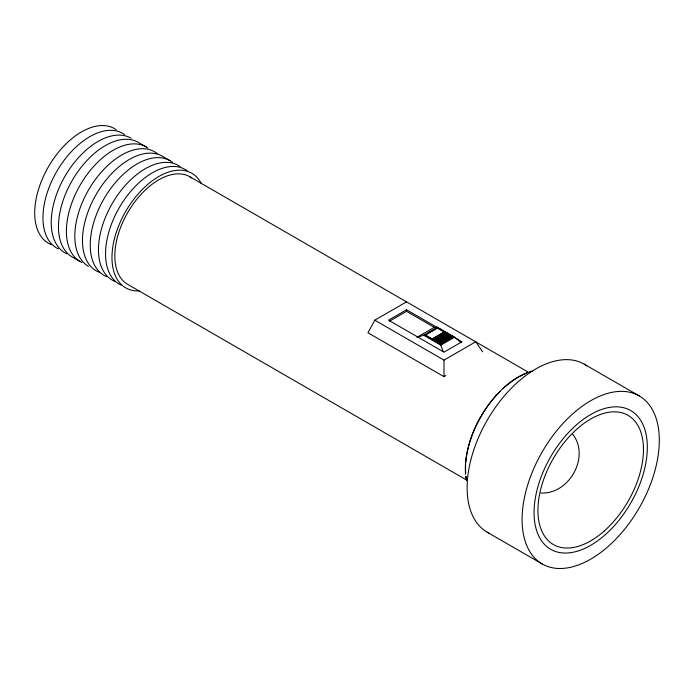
<?xml version="1.0" encoding="UTF-8"?>
<svg xmlns="http://www.w3.org/2000/svg" width="694" height="694" viewBox="0 0 694 694"><rect width="100%" height="100%" fill="white"/><g stroke="black" fill="none" stroke-linecap="round" stroke-linejoin="round"><path stroke-width="1.04" d="M406.563 301.847L374.803 320.177L367.933 332.756L443.987 376.66L445.782 375.506M442.581 330.587L406.563 309.793L388.571 320.177L443.987 352.17L461.978 341.786L444.429 331.654M389.473 321.201L406.563 311.328L434.271 327.325L437.394 327.256L454.605 337.197L461.154 342.645M417.172 337.197L434.271 327.325M417.189 337.405L423.6 335.219L437.394 327.256M439.476 343.261L451.777 335.957L439.476 343.261L440.23 343.695L452.531 336.39L453.113 336.729L440.811 344.293L425.092 334.95L437.394 327.854L445.114 332.105L432.813 339.409L445.114 332.105M425.092 335.219L437.394 328.123L453.113 337.197M425.092 334.95L432.171 339.045L444.472 331.741M432.171 339.045L444.472 331.94M432.813 339.409L433.446 339.774L445.748 332.478L446.389 332.842L434.088 340.147L446.389 332.842M433.446 339.774L445.748 332.478M434.088 340.147L434.782 340.546L447.083 333.25L447.717 333.614L435.424 340.919L447.717 333.614M434.782 340.546L447.083 333.25M435.424 340.919L436.058 341.283L448.359 333.979L449.053 334.387L436.752 341.682L449.053 334.387M436.058 341.283L448.359 333.979M436.752 341.682L437.333 342.021L449.634 334.716L450.267 335.089L437.975 342.385L450.267 335.089M437.333 342.021L449.634 334.716M437.975 342.385L438.729 342.827L451.022 335.523L451.777 335.957M438.729 342.827L451.022 335.523M440.23 343.695L452.531 336.39M440.23 343.495L440.811 343.825L453.113 336.729M423.6 335.219L440.811 345.161L454.605 337.197M374.803 320.177L443.987 360.117L475.737 341.786L482.616 351.823M540.912 493.009C569.201 494.622 590.507 456.444 572.55 434.045M584.253 364.185L639.209 395.91A97.021 56.014 -60 0 1 608.447 546.204A97.021 56.014 -60 0 1 524.43 497.685A97.021 56.014 -60 0 1 639.209 395.91M146.269 146.955L138.323 142.365A66.156 38.196 -60 0 0 72.167 180.561A66.156 38.196 -60 0 0 72.167 256.954L80.114 261.543M170.091 160.713L162.327 156.228A66.156 38.196 -60 0 0 94.479 197.443A66.156 38.196 -60 0 0 99.797 272.49M189.818 176.753L528.403 372.236M445.114 332.313L445.748 332.678M446.389 333.042L447.083 333.45M447.717 333.814L448.359 334.187M449.053 334.586L449.634 334.924M450.267 335.289L451.022 335.723M451.777 336.156L452.531 336.59M432.171 338.837L432.813 339.21M433.446 339.574L434.088 339.947M434.782 340.346L435.424 340.711M436.058 341.084L436.752 341.483M437.333 341.821L437.975 342.185M438.729 342.619L439.476 343.062M466.281 479.84L127.687 284.358A62.13 35.871 -60 0 1 128.598 211.071A62.13 35.871 -60 0 1 191.561 177.881M487.231 532.229L542.188 563.953M440.811 345.161L443.275 351.815M443.987 360.117L443.987 376.66M440.811 343.825L440.811 344.293M406.563 309.793L406.563 311.328M466.281 478.374A74.614 43.08 -60 0 1 465.986 476.284M465.683 473.048A74.614 43.08 -60 0 1 465.648 464.564M465.787 462.482A74.614 43.08 -60 0 1 480.985 416.591M481.532 415.663A74.614 43.08 -60 0 1 500.261 391.295M503.176 388.493A74.614 43.08 -60 0 1 527.136 372.964M530.043 371.958A74.614 43.08 -60 0 1 531.951 371.403M139.312 290.907A66.156 38.196 -60 0 1 125.675 211.453A66.156 38.196 -60 0 1 201.295 183.537M51.087 244.548A66.156 38.196 -60 0 1 47.973 167.592A66.156 38.196 -60 0 1 116.236 129.717M121.008 285.043A66.156 38.196 -60 0 1 119.238 207.74A66.156 38.196 -60 0 1 187.068 170.62M58.426 248.92A66.156 38.196 -60 0 1 56.665 171.609A66.156 38.196 -60 0 1 124.495 134.489M466.463 480.56A74.883 43.236 -60 0 1 465.795 476.422M465.57 474.271A74.883 43.236 -60 0 1 527.171 372.73M529.123 372.027A74.883 43.236 -60 0 1 531.994 371.16M489.062 533.209A97.021 56.014 -60 0 1 487.682 419.41A97.021 56.014 -60 0 1 586.881 365.877M114.857 281.365A66.156 38.196 -60 0 1 111.734 204.409A66.156 38.196 -60 0 1 179.998 166.534M106.624 276.611A66.156 38.196 -60 0 1 103.935 198.9A66.156 38.196 -60 0 1 172.58 162.379M88.511 266.392A66.156 38.196 -60 0 1 89.838 187.77A66.156 38.196 -60 0 1 157.156 153.478M81.875 262.453A66.156 38.196 -60 0 1 80.114 185.151A66.156 38.196 -60 0 1 147.943 148.03M66.685 253.692A66.156 38.196 -60 0 1 64.074 177.881A66.156 38.196 -60 0 1 131.079 138.184M604.353 530.893A74.614 43.08 -60 0 0 628.001 415.316A74.614 43.08 -60 0 0 539.732 493.59A74.614 43.08 -60 0 0 604.353 530.893M605.35 534.632A80.088 46.238 -60 0 0 630.742 410.57A80.088 46.238 -60 0 0 535.994 494.588A80.088 46.238 -60 0 0 605.35 534.632"/></g></svg>
